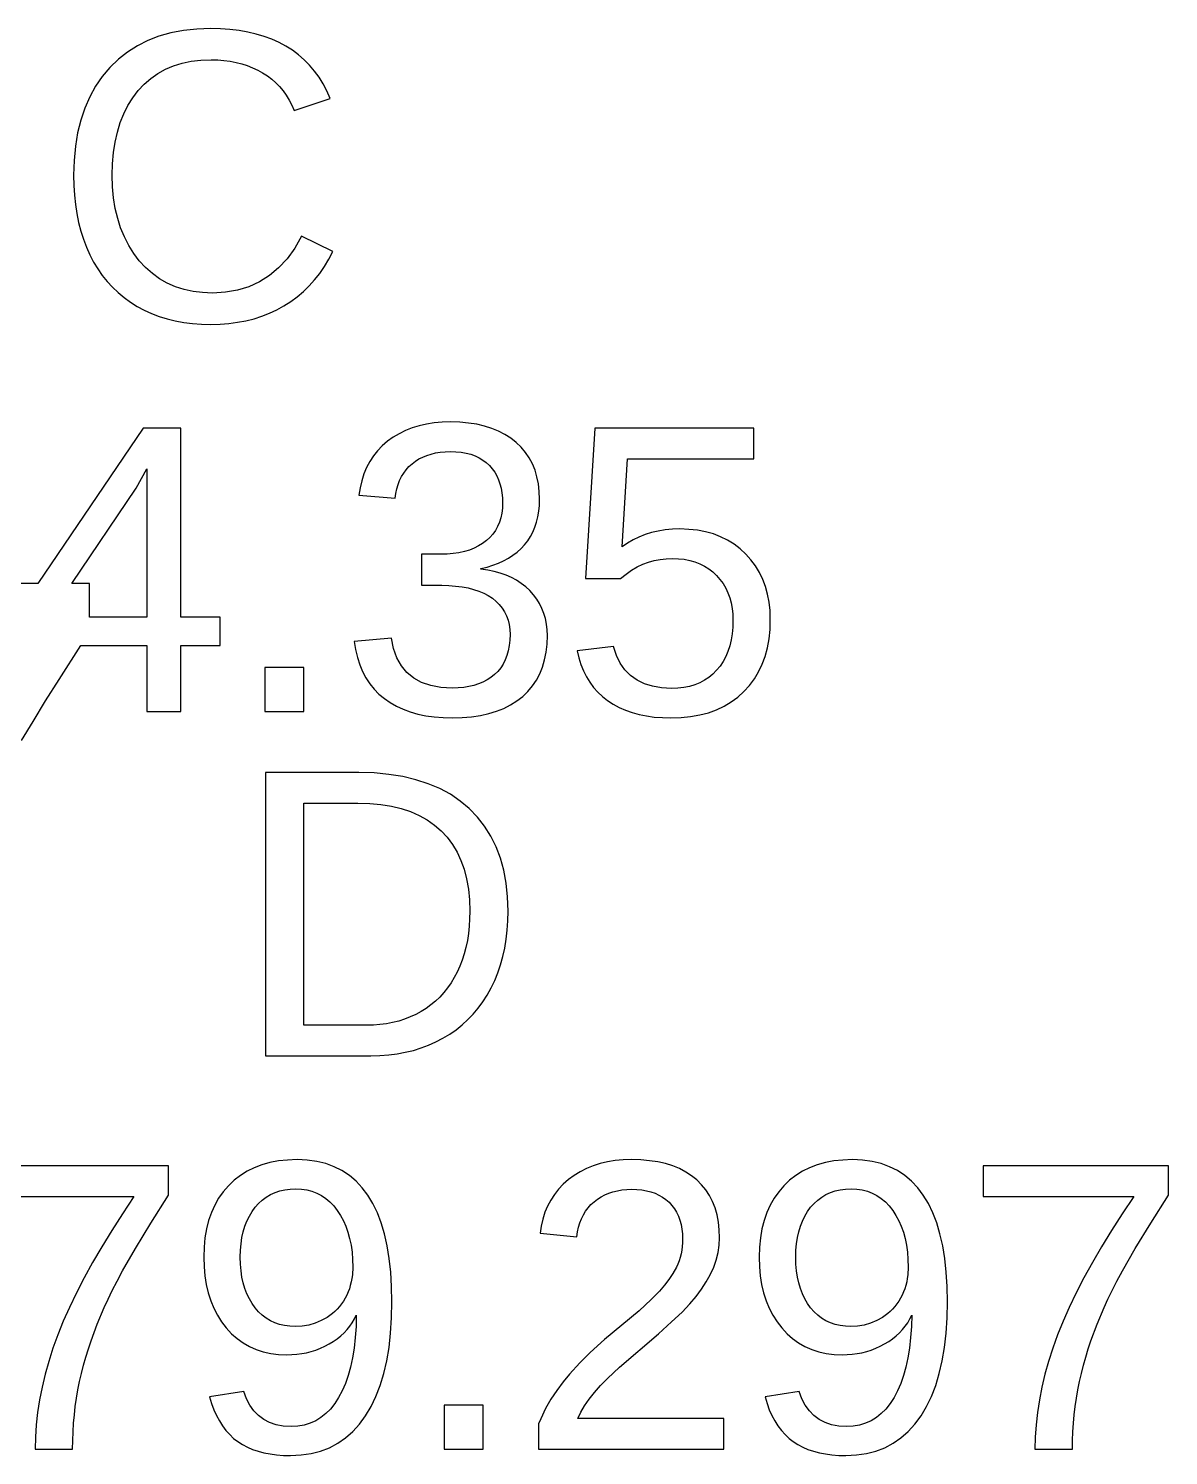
# Model space of a CAD drawing. Header units: metres. Extents: x -61 to 817, y 39 to 684.
# Drawn here: x 435.2 to 446.8, y 396.44 to 410.95 of the extents above; entities that cross this region are included whole.
import ezdxf

# ---------------------------------------------------------------- set-up
doc = ezdxf.new("R2010")
doc.units = ezdxf.units.M

msp = doc.modelspace()

# ---------------------------------------------------------------- linework, layer by layer
for p, q in [((436.529, 410.871), (436.416, 410.827)), ((436.65, 410.906), (436.529, 410.871)), ((436.778, 410.93), (436.65, 410.906)), ((436.913, 410.945), (436.778, 410.93)), ((437.055, 410.95), (436.913, 410.945)), ((437.155, 410.947), (437.055, 410.95)), ((437.251, 410.941), (437.155, 410.947)), ((437.344, 410.93), (437.251, 410.941)), ((437.433, 410.914), (437.344, 410.93)), ((437.518, 410.894), (437.433, 410.914)), ((437.599, 410.87), (437.518, 410.894)), ((437.676, 410.841), (437.599, 410.87)), ((436.309, 410.774), (436.209, 410.71)), ((436.416, 410.827), (436.309, 410.774)), ((437.75, 410.808), (437.676, 410.841)), ((437.82, 410.771), (437.75, 410.808)), ((437.887, 410.729), (437.82, 410.771)), ((437.949, 410.682), (437.887, 410.729)), ((436.116, 410.637), (436.03, 410.554)), ((436.209, 410.71), (436.116, 410.637)), ((436.678, 410.57), (436.766, 410.598)), ((436.766, 410.598), (436.858, 410.617)), ((436.858, 410.617), (436.956, 410.629)), ((436.956, 410.629), (437.059, 410.633)), ((437.059, 410.633), (437.126, 410.631)), ((437.126, 410.631), (437.19, 410.626)), ((437.19, 410.626), (437.253, 410.618)), ((437.253, 410.618), (437.313, 410.606)), ((437.313, 410.606), (437.371, 410.591)), ((437.371, 410.591), (437.427, 410.573)), ((438.007, 410.632), (437.949, 410.682)), ((438.061, 410.577), (438.007, 410.632)), ((438.111, 410.518), (438.061, 410.577)), ((435.953, 410.462), (435.884, 410.363)), ((436.03, 410.554), (435.953, 410.462)), ((436.38, 410.384), (436.447, 410.443)), ((436.447, 410.443), (436.519, 410.493)), ((436.519, 410.493), (436.596, 410.536)), ((436.596, 410.536), (436.678, 410.57)), ((437.427, 410.573), (437.481, 410.552)), ((437.481, 410.552), (437.533, 410.527)), ((437.533, 410.527), (437.583, 410.5)), ((437.583, 410.5), (437.631, 410.469)), ((437.631, 410.469), (437.676, 410.435)), ((437.676, 410.435), (437.717, 410.398)), ((438.157, 410.455), (438.111, 410.518)), ((438.199, 410.387), (438.157, 410.455)), ((435.884, 410.363), (435.825, 410.256)), ((436.263, 410.246), (436.318, 410.319)), ((436.318, 410.319), (436.38, 410.384)), ((437.717, 410.398), (437.756, 410.359)), ((437.756, 410.359), (437.792, 410.316)), ((437.792, 410.316), (437.824, 410.271)), ((438.237, 410.316), (438.199, 410.387)), ((438.271, 410.24), (438.237, 410.316)), ((435.825, 410.256), (435.775, 410.141)), ((436.172, 410.083), (436.214, 410.167)), ((436.214, 410.167), (436.263, 410.246)), ((437.824, 410.271), (437.854, 410.223)), ((437.854, 410.223), (437.881, 410.172)), ((437.881, 410.172), (437.904, 410.118)), ((437.904, 410.118), (438.271, 410.24)), ((435.733, 410.02), (435.702, 409.89)), ((435.775, 410.141), (435.733, 410.02)), ((436.136, 409.993), (436.172, 410.083)), ((435.702, 409.89), (435.679, 409.754)), ((436.084, 409.796), (436.107, 409.898)), ((436.107, 409.898), (436.136, 409.993)), ((435.679, 409.754), (435.665, 409.609)), ((436.067, 409.689), (436.084, 409.796)), ((435.665, 409.609), (435.66, 409.458)), ((436.054, 409.458), (436.058, 409.576)), ((436.058, 409.576), (436.067, 409.689)), ((435.66, 409.458), (435.662, 409.355)), ((436.058, 409.34), (436.054, 409.458)), ((435.662, 409.355), (435.669, 409.257)), ((436.068, 409.228), (436.058, 409.34)), ((435.669, 409.257), (435.679, 409.161)), ((435.679, 409.161), (435.693, 409.068)), ((436.085, 409.121), (436.068, 409.228)), ((435.693, 409.068), (435.711, 408.978)), ((436.109, 409.019), (436.085, 409.121)), ((436.139, 408.923), (436.109, 409.019)), ((435.711, 408.978), (435.734, 408.891)), ((435.734, 408.891), (435.76, 408.808)), ((436.177, 408.831), (436.139, 408.923)), ((437.98, 408.838), (437.909, 408.716)), ((438.297, 408.683), (437.98, 408.838)), ((435.76, 408.808), (435.791, 408.727)), ((435.791, 408.727), (435.825, 408.65)), ((436.221, 408.745), (436.177, 408.831)), ((436.272, 408.664), (436.221, 408.745)), ((437.909, 408.716), (437.831, 408.61)), ((435.825, 408.65), (435.864, 408.576)), ((435.864, 408.576), (435.907, 408.506)), ((436.329, 408.589), (436.272, 408.664)), ((436.393, 408.52), (436.329, 408.589)), ((437.831, 408.61), (437.745, 408.517)), ((438.212, 408.53), (438.256, 408.604)), ((438.256, 408.604), (438.297, 408.683)), ((435.907, 408.506), (435.953, 408.44)), ((435.953, 408.44), (436.003, 408.377)), ((436.462, 408.459), (436.393, 408.52)), ((436.535, 408.406), (436.462, 408.459)), ((436.613, 408.362), (436.535, 408.406)), ((437.652, 408.439), (437.551, 408.374)), ((437.745, 408.517), (437.652, 408.439)), ((438.112, 408.394), (438.164, 408.46)), ((438.164, 408.46), (438.212, 408.53)), ((436.003, 408.377), (436.056, 408.319)), ((436.056, 408.319), (436.113, 408.265)), ((436.113, 408.265), (436.174, 408.214)), ((436.696, 408.325), (436.613, 408.362)), ((436.784, 408.297), (436.696, 408.325)), ((436.876, 408.277), (436.784, 408.297)), ((436.973, 408.265), (436.876, 408.277)), ((437.075, 408.261), (436.973, 408.265)), ((437.205, 408.268), (437.075, 408.261)), ((437.328, 408.289), (437.205, 408.268)), ((437.444, 408.325), (437.328, 408.289)), ((437.551, 408.374), (437.444, 408.325)), ((437.936, 408.223), (437.998, 408.276)), ((437.998, 408.276), (438.057, 408.333)), ((438.057, 408.333), (438.112, 408.394)), ((436.174, 408.214), (436.239, 408.167)), ((436.239, 408.167), (436.307, 408.125)), ((436.307, 408.125), (436.379, 408.086)), ((437.728, 408.091), (437.8, 408.131)), ((437.8, 408.131), (437.87, 408.175)), ((437.87, 408.175), (437.936, 408.223)), ((436.379, 408.086), (436.454, 408.052)), ((436.454, 408.052), (436.532, 408.023)), ((436.532, 408.023), (436.612, 407.998)), ((436.612, 407.998), (436.695, 407.978)), ((436.695, 407.978), (436.782, 407.962)), ((437.328, 407.963), (437.413, 407.979)), ((437.413, 407.979), (437.496, 408)), ((437.496, 408), (437.576, 408.026)), ((437.576, 408.026), (437.653, 408.056)), ((437.653, 408.056), (437.728, 408.091)), ((436.782, 407.962), (436.871, 407.951)), ((436.871, 407.951), (436.963, 407.944)), ((436.963, 407.944), (437.057, 407.942)), ((437.057, 407.942), (437.15, 407.944)), ((437.15, 407.944), (437.24, 407.951)), ((437.24, 407.951), (437.328, 407.963)), ((439.496, 406.95), (439.41, 406.947)), ((439.589, 406.947), (439.496, 406.95)), ((436.368, 406.886), (435.296, 405.306)), ((436.75, 406.886), (436.368, 406.886)), ((436.75, 404.966), (436.75, 406.886)), ((438.971, 406.83), (438.91, 406.794)), ((439.035, 406.862), (438.971, 406.83)), ((439.103, 406.889), (439.035, 406.862)), ((439.175, 406.911), (439.103, 406.889)), ((439.249, 406.928), (439.175, 406.911)), ((439.328, 406.94), (439.249, 406.928)), ((439.41, 406.947), (439.328, 406.94)), ((439.677, 406.939), (439.589, 406.947)), ((439.76, 406.926), (439.677, 406.939)), ((439.839, 406.908), (439.76, 406.926)), ((439.913, 406.885), (439.839, 406.908)), ((439.982, 406.857), (439.913, 406.885)), ((440.047, 406.824), (439.982, 406.857)), ((440.107, 406.785), (440.047, 406.824)), ((440.96, 406.886), (440.865, 405.357)), ((442.58, 406.886), (440.96, 406.886)), ((442.58, 406.575), (442.58, 406.886)), ((438.8, 406.707), (438.752, 406.657)), ((438.853, 406.753), (438.8, 406.707)), ((438.91, 406.794), (438.853, 406.753)), ((440.162, 406.742), (440.107, 406.785)), ((440.212, 406.693), (440.162, 406.742)), ((440.256, 406.641), (440.212, 406.693)), ((438.672, 406.547), (438.64, 406.486)), ((438.709, 406.604), (438.672, 406.547)), ((438.752, 406.657), (438.709, 406.604)), ((439.071, 406.496), (439.103, 406.525)), ((439.103, 406.525), (439.137, 406.551)), ((439.137, 406.551), (439.173, 406.574)), ((439.173, 406.574), (439.212, 406.593)), ((439.212, 406.593), (439.253, 406.61)), ((439.253, 406.61), (439.296, 406.624)), ((439.296, 406.624), (439.342, 406.635)), ((439.342, 406.635), (439.389, 406.642)), ((439.389, 406.642), (439.439, 406.647)), ((439.439, 406.647), (439.492, 406.649)), ((439.492, 406.649), (439.549, 406.647)), ((439.549, 406.647), (439.603, 406.642)), ((439.603, 406.642), (439.653, 406.633)), ((439.653, 406.633), (439.701, 406.621)), ((439.701, 406.621), (439.745, 406.605)), ((439.745, 406.605), (439.786, 406.586)), ((439.786, 406.586), (439.824, 406.563)), ((439.824, 406.563), (439.858, 406.537)), ((439.858, 406.537), (439.89, 406.508)), ((440.294, 406.585), (440.256, 406.641)), ((440.326, 406.525), (440.294, 406.585)), ((440.353, 406.461), (440.326, 406.525)), ((441.239, 405.679), (441.293, 406.575)), ((441.293, 406.575), (442.58, 406.575)), ((436.297, 406.278), (436.404, 406.474)), ((436.404, 406.474), (436.404, 404.966)), ((438.613, 406.421), (438.591, 406.352)), ((438.64, 406.486), (438.613, 406.421)), ((438.976, 406.356), (438.996, 406.394)), ((438.996, 406.394), (439.018, 406.431)), ((439.018, 406.431), (439.043, 406.464)), ((439.043, 406.464), (439.071, 406.496)), ((439.89, 406.508), (439.918, 406.475)), ((439.918, 406.475), (439.943, 406.44)), ((439.943, 406.44), (439.964, 406.403)), ((439.964, 406.403), (439.982, 406.363)), ((440.373, 406.393), (440.353, 406.461)), ((440.388, 406.32), (440.373, 406.393)), ((435.643, 405.306), (436.297, 406.278)), ((438.574, 406.28), (438.563, 406.204)), ((438.591, 406.352), (438.574, 406.28)), ((438.931, 406.176), (438.937, 406.224)), ((438.937, 406.224), (438.947, 406.271)), ((438.947, 406.271), (438.96, 406.314)), ((438.96, 406.314), (438.976, 406.356)), ((439.982, 406.363), (439.997, 406.32)), ((439.997, 406.32), (440.009, 406.276)), ((440.009, 406.276), (440.017, 406.228)), ((440.017, 406.228), (440.022, 406.178)), ((440.397, 406.244), (440.388, 406.32)), ((440.4, 406.164), (440.397, 406.244)), ((438.563, 406.204), (438.931, 406.176)), ((440.022, 406.178), (440.024, 406.126)), ((440.024, 406.126), (440.022, 406.073)), ((440.392, 406.042), (440.398, 406.102)), ((440.398, 406.102), (440.4, 406.164)), ((440.005, 405.975), (439.991, 405.93)), ((440.015, 406.022), (440.005, 405.975)), ((440.022, 406.073), (440.015, 406.022)), ((440.369, 405.931), (440.383, 405.985)), ((440.383, 405.985), (440.392, 406.042)), ((439.924, 405.81), (439.893, 405.775)), ((439.95, 405.847), (439.924, 405.81)), ((439.973, 405.887), (439.95, 405.847)), ((439.991, 405.93), (439.973, 405.887)), ((440.307, 405.785), (440.332, 405.831)), ((440.332, 405.831), (440.352, 405.88)), ((440.352, 405.88), (440.369, 405.931)), ((441.472, 405.805), (441.41, 405.78)), ((441.537, 405.825), (441.472, 405.805)), ((441.606, 405.841), (441.537, 405.825)), ((441.677, 405.852), (441.606, 405.841)), ((441.751, 405.859), (441.677, 405.852)), ((441.827, 405.862), (441.751, 405.859)), ((441.919, 405.858), (441.827, 405.862)), ((442.006, 405.849), (441.919, 405.858)), ((442.088, 405.833), (442.006, 405.849)), ((442.167, 405.811), (442.088, 405.833)), ((442.241, 405.783), (442.167, 405.811)), ((439.686, 405.648), (439.635, 405.633)), ((439.734, 405.667), (439.686, 405.648)), ((439.779, 405.689), (439.734, 405.667)), ((439.82, 405.715), (439.779, 405.689)), ((439.859, 405.744), (439.82, 405.715)), ((439.893, 405.775), (439.859, 405.744)), ((440.172, 405.627), (440.211, 405.662)), ((440.211, 405.662), (440.247, 405.701)), ((440.247, 405.701), (440.279, 405.741)), ((440.279, 405.741), (440.307, 405.785)), ((441.293, 405.717), (441.239, 405.679)), ((441.35, 405.751), (441.293, 405.717)), ((441.41, 405.78), (441.35, 405.751)), ((442.311, 405.748), (442.241, 405.783)), ((442.377, 405.707), (442.311, 405.748)), ((442.439, 405.66), (442.377, 405.707)), ((442.496, 405.607), (442.439, 405.66)), ((439.396, 405.606), (439.198, 405.606)), ((439.198, 405.606), (439.198, 405.289)), ((439.46, 405.607), (439.396, 405.606)), ((439.522, 405.612), (439.46, 405.607)), ((439.58, 405.621), (439.522, 405.612)), ((439.635, 405.633), (439.58, 405.621)), ((439.925, 405.493), (439.981, 405.514)), ((439.981, 405.514), (440.034, 405.538)), ((440.034, 405.538), (440.083, 405.565)), ((440.083, 405.565), (440.129, 405.595)), ((440.129, 405.595), (440.172, 405.627)), ((441.393, 405.477), (441.449, 405.504)), ((441.449, 405.504), (441.506, 405.525)), ((441.506, 405.525), (441.564, 405.542)), ((441.564, 405.542), (441.625, 405.553)), ((441.625, 405.553), (441.687, 405.56)), ((441.687, 405.56), (441.751, 405.563)), ((441.751, 405.563), (441.813, 405.56)), ((441.813, 405.56), (441.871, 405.554)), ((441.871, 405.554), (441.926, 405.543)), ((441.926, 405.543), (441.979, 405.528)), ((441.979, 405.528), (442.029, 405.509)), ((442.029, 405.509), (442.076, 405.485)), ((442.549, 405.548), (442.496, 405.607)), ((442.595, 405.486), (442.549, 405.548)), ((439.803, 405.46), (439.866, 405.475)), ((439.803, 405.452), (439.803, 405.46)), ((439.872, 405.442), (439.803, 405.452)), ((439.866, 405.475), (439.925, 405.493)), ((439.938, 405.429), (439.872, 405.442)), ((440, 405.412), (439.938, 405.429)), ((440.059, 405.391), (440, 405.412)), ((440.114, 405.367), (440.059, 405.391)), ((440.166, 405.34), (440.114, 405.367)), ((440.865, 405.357), (441.223, 405.357)), ((441.223, 405.357), (441.28, 405.403)), ((441.28, 405.403), (441.336, 405.443)), ((441.336, 405.443), (441.393, 405.477)), ((442.076, 405.485), (442.12, 405.457)), ((442.12, 405.457), (442.161, 405.425)), ((442.161, 405.425), (442.199, 405.389)), ((442.199, 405.389), (442.234, 405.349)), ((442.635, 405.419), (442.595, 405.486)), ((442.669, 405.349), (442.635, 405.419)), ((435.296, 405.306), (434.775, 405.306)), ((435.822, 405.306), (435.643, 405.306)), ((435.822, 404.966), (435.822, 405.306)), ((439.198, 405.289), (439.404, 405.289)), ((439.404, 405.289), (439.477, 405.287)), ((439.477, 405.287), (439.546, 405.282)), ((439.546, 405.282), (439.611, 405.274)), ((439.611, 405.274), (439.672, 405.262)), ((439.672, 405.262), (439.729, 405.248)), ((439.729, 405.248), (439.783, 405.23)), ((439.783, 405.23), (439.832, 405.209)), ((439.832, 405.209), (439.878, 405.184)), ((440.214, 405.308), (440.166, 405.34)), ((440.259, 405.273), (440.214, 405.308)), ((440.301, 405.235), (440.259, 405.273)), ((440.338, 405.193), (440.301, 405.235)), ((442.234, 405.349), (442.265, 405.306)), ((442.265, 405.306), (442.292, 405.261)), ((442.292, 405.261), (442.315, 405.213)), ((442.315, 405.213), (442.333, 405.163)), ((442.697, 405.276), (442.669, 405.349)), ((442.719, 405.198), (442.697, 405.276)), ((439.878, 405.184), (439.92, 405.157)), ((439.92, 405.157), (439.957, 405.126)), ((439.957, 405.126), (439.99, 405.093)), ((439.99, 405.093), (440.019, 405.057)), ((440.371, 405.149), (440.338, 405.193)), ((440.399, 405.103), (440.371, 405.149)), ((440.424, 405.054), (440.399, 405.103)), ((442.333, 405.163), (442.348, 405.11)), ((442.348, 405.11), (442.358, 405.054)), ((442.734, 405.117), (442.719, 405.198)), ((442.743, 405.032), (442.734, 405.117)), ((436.404, 404.966), (435.822, 404.966)), ((437.152, 404.966), (436.75, 404.966)), ((437.152, 404.678), (437.152, 404.966)), ((440.019, 405.057), (440.043, 405.019)), ((440.043, 405.019), (440.063, 404.978)), ((440.063, 404.978), (440.079, 404.935)), ((440.079, 404.935), (440.09, 404.889)), ((440.443, 405.004), (440.424, 405.054)), ((440.459, 404.951), (440.443, 405.004)), ((440.47, 404.895), (440.459, 404.951)), ((442.358, 405.054), (442.364, 404.996)), ((442.364, 404.996), (442.366, 404.935)), ((442.366, 404.935), (442.364, 404.864)), ((442.746, 404.943), (442.743, 405.032)), ((442.743, 404.841), (442.746, 404.943)), ((440.09, 404.889), (440.096, 404.84)), ((440.096, 404.84), (440.099, 404.79)), ((440.099, 404.79), (440.097, 404.731)), ((440.476, 404.837), (440.47, 404.895)), ((440.479, 404.778), (440.476, 404.837)), ((440.476, 404.691), (440.479, 404.778)), ((442.358, 404.797), (442.348, 404.734)), ((442.364, 404.864), (442.358, 404.797)), ((442.733, 404.745), (442.743, 404.841)), ((435.514, 404.333), (435.736, 404.678)), ((435.736, 404.678), (436.404, 404.678)), ((436.404, 404.678), (436.404, 404.006)), ((436.75, 404.006), (436.75, 404.678)), ((436.75, 404.678), (437.152, 404.678)), ((438.893, 404.753), (438.515, 404.718)), ((438.515, 404.718), (438.528, 404.635)), ((438.528, 404.635), (438.547, 404.556)), ((438.915, 404.646), (438.893, 404.753)), ((438.948, 404.552), (438.915, 404.646)), ((440.091, 404.676), (440.081, 404.624)), ((440.097, 404.731), (440.091, 404.676)), ((440.466, 404.609), (440.476, 404.691)), ((441.151, 404.666), (440.782, 404.623)), ((441.181, 404.576), (441.151, 404.666)), ((442.334, 404.674), (442.315, 404.617)), ((442.348, 404.734), (442.334, 404.674)), ((442.693, 404.567), (442.717, 404.654)), ((442.717, 404.654), (442.733, 404.745)), ((438.547, 404.556), (438.57, 404.482)), ((438.994, 404.47), (438.948, 404.552)), ((440.029, 404.488), (440.004, 404.449)), ((440.05, 404.53), (440.029, 404.488)), ((440.068, 404.575), (440.05, 404.53)), ((440.081, 404.624), (440.068, 404.575)), ((440.429, 404.458), (440.451, 404.532)), ((440.451, 404.532), (440.466, 404.609)), ((440.782, 404.623), (440.799, 404.551)), ((440.799, 404.551), (440.82, 404.483)), ((441.22, 404.498), (441.181, 404.576)), ((441.268, 404.429), (441.22, 404.498)), ((442.266, 404.515), (442.235, 404.468)), ((442.293, 404.564), (442.266, 404.515)), ((442.315, 404.617), (442.293, 404.564)), ((442.627, 404.409), (442.664, 404.486)), ((442.664, 404.486), (442.693, 404.567)), ((438.003, 404.454), (437.607, 404.454)), ((437.607, 404.454), (437.607, 404.006)), ((438.003, 404.006), (438.003, 404.454)), ((438.57, 404.482), (438.599, 404.413)), ((438.599, 404.413), (438.633, 404.349)), ((438.633, 404.349), (438.672, 404.289)), ((439.051, 404.401), (438.994, 404.47)), ((439.12, 404.345), (439.051, 404.401)), ((439.2, 404.301), (439.12, 404.345)), ((439.905, 404.353), (439.866, 404.327)), ((439.942, 404.382), (439.905, 404.353)), ((439.975, 404.414), (439.942, 404.382)), ((440.004, 404.449), (439.975, 404.414)), ((440.367, 404.326), (440.401, 404.39)), ((440.401, 404.39), (440.429, 404.458)), ((440.82, 404.483), (440.846, 404.419)), ((440.846, 404.419), (440.876, 404.359)), ((440.876, 404.359), (440.91, 404.303)), ((441.325, 404.372), (441.268, 404.429)), ((441.391, 404.324), (441.325, 404.372)), ((442.121, 404.352), (442.076, 404.323)), ((442.162, 404.387), (442.121, 404.352)), ((442.2, 404.426), (442.162, 404.387)), ((442.235, 404.468), (442.2, 404.426)), ((442.584, 404.337), (442.627, 404.409)), ((435.376, 404.113), (435.514, 404.333)), ((438.672, 404.289), (438.717, 404.234)), ((438.717, 404.234), (438.766, 404.183)), ((439.292, 404.27), (439.2, 404.301)), ((439.396, 404.251), (439.292, 404.27)), ((439.512, 404.245), (439.396, 404.251)), ((439.571, 404.246), (439.512, 404.245)), ((439.628, 404.251), (439.571, 404.246)), ((439.681, 404.26), (439.628, 404.251)), ((439.732, 404.272), (439.681, 404.26)), ((439.78, 404.287), (439.732, 404.272)), ((439.824, 404.305), (439.78, 404.287)), ((439.866, 404.327), (439.824, 404.305)), ((440.228, 404.16), (440.28, 404.21)), ((440.28, 404.21), (440.327, 404.266)), ((440.327, 404.266), (440.367, 404.326)), ((440.91, 404.303), (440.949, 404.251)), ((440.949, 404.251), (440.992, 404.202)), ((440.992, 404.202), (441.039, 404.157)), ((441.465, 404.288), (441.391, 404.324)), ((441.549, 404.262), (441.465, 404.288)), ((441.641, 404.246), (441.549, 404.262)), ((441.742, 404.241), (441.641, 404.246)), ((441.806, 404.243), (441.742, 404.241)), ((441.866, 404.25), (441.806, 404.243)), ((441.923, 404.261), (441.866, 404.25)), ((441.978, 404.277), (441.923, 404.261)), ((442.028, 404.298), (441.978, 404.277)), ((442.076, 404.323), (442.028, 404.298)), ((442.416, 404.152), (442.478, 404.209)), ((442.478, 404.209), (442.535, 404.271)), ((442.535, 404.271), (442.584, 404.337)), ((435.249, 403.905), (435.376, 404.113)), ((438.766, 404.183), (438.821, 404.138)), ((438.821, 404.138), (438.88, 404.096)), ((438.88, 404.096), (438.944, 404.06)), ((438.944, 404.06), (439.012, 404.029)), ((440.036, 404.038), (440.105, 404.073)), ((440.105, 404.073), (440.169, 404.114)), ((440.169, 404.114), (440.228, 404.16)), ((441.039, 404.157), (441.091, 404.117)), ((441.091, 404.117), (441.148, 404.08)), ((441.148, 404.08), (441.208, 404.047)), ((442.199, 404.024), (442.277, 404.06)), ((442.277, 404.06), (442.349, 404.103)), ((442.349, 404.103), (442.416, 404.152)), ((435.132, 403.71), (435.249, 403.905)), ((436.404, 404.006), (436.75, 404.006)), ((437.607, 404.006), (438.003, 404.006)), ((439.012, 404.029), (439.085, 404.002)), ((439.085, 404.002), (439.161, 403.98)), ((439.161, 403.98), (439.242, 403.963)), ((439.242, 403.963), (439.328, 403.951)), ((439.328, 403.951), (439.418, 403.944)), ((439.418, 403.944), (439.512, 403.942)), ((439.512, 403.942), (439.612, 403.944)), ((439.612, 403.944), (439.708, 403.952)), ((439.708, 403.952), (439.798, 403.966)), ((439.798, 403.966), (439.883, 403.985)), ((439.883, 403.985), (439.962, 404.009)), ((439.962, 404.009), (440.036, 404.038)), ((441.208, 404.047), (441.272, 404.019)), ((441.272, 404.019), (441.34, 403.996)), ((441.34, 403.996), (441.411, 403.976)), ((441.411, 403.976), (441.486, 403.961)), ((441.486, 403.961), (441.566, 403.95)), ((441.566, 403.95), (441.649, 403.944)), ((441.649, 403.944), (441.735, 403.942)), ((441.735, 403.942), (441.838, 403.945)), ((441.838, 403.945), (441.936, 403.955)), ((441.936, 403.955), (442.029, 403.971)), ((442.029, 403.971), (442.117, 403.994)), ((442.117, 403.994), (442.199, 404.024)), ((438.561, 403.386), (437.613, 403.386)), ((437.613, 403.386), (437.613, 400.506)), ((438.719, 403.381), (438.561, 403.386)), ((438.868, 403.367), (438.719, 403.381)), ((439.009, 403.345), (438.868, 403.367)), ((439.142, 403.313), (439.009, 403.345)), ((439.267, 403.272), (439.142, 403.313)), ((439.384, 403.222), (439.267, 403.272)), ((439.492, 403.164), (439.384, 403.222)), ((438.001, 400.817), (438.001, 403.075)), ((438.001, 403.075), (438.552, 403.075)), ((438.552, 403.075), (438.672, 403.071)), ((438.672, 403.071), (438.785, 403.061)), ((438.785, 403.061), (438.892, 403.043)), ((438.892, 403.043), (438.993, 403.019)), ((439.592, 403.096), (439.492, 403.164)), ((439.684, 403.019), (439.592, 403.096)), ((438.993, 403.019), (439.087, 402.988)), ((439.087, 402.988), (439.174, 402.949)), ((439.174, 402.949), (439.255, 402.904)), ((439.255, 402.904), (439.33, 402.852)), ((439.767, 402.933), (439.684, 403.019)), ((439.84, 402.84), (439.767, 402.933)), ((439.33, 402.852), (439.398, 402.793)), ((439.398, 402.793), (439.459, 402.727)), ((439.904, 402.74), (439.84, 402.84)), ((439.459, 402.727), (439.513, 402.655)), ((439.513, 402.655), (439.56, 402.577)), ((439.958, 402.631), (439.904, 402.74)), ((440.002, 402.515), (439.958, 402.631)), ((439.56, 402.577), (439.6, 402.492)), ((439.6, 402.492), (439.632, 402.402)), ((440.036, 402.392), (440.002, 402.515)), ((439.632, 402.402), (439.658, 402.305)), ((440.06, 402.261), (440.036, 402.392)), ((439.658, 402.305), (439.676, 402.201)), ((439.676, 402.201), (439.686, 402.092)), ((440.075, 402.122), (440.06, 402.261)), ((439.686, 402.092), (439.69, 401.976)), ((440.08, 401.976), (440.075, 402.122)), ((439.688, 401.897), (439.684, 401.822)), ((439.69, 401.976), (439.688, 401.897)), ((440.071, 401.783), (440.078, 401.878)), ((440.078, 401.878), (440.08, 401.976)), ((439.676, 401.748), (439.665, 401.677)), ((439.684, 401.822), (439.676, 401.748)), ((440.061, 401.691), (440.071, 401.783)), ((439.65, 401.608), (439.633, 401.542)), ((439.665, 401.677), (439.65, 401.608)), ((440.027, 401.515), (440.046, 401.601)), ((440.046, 401.601), (440.061, 401.691)), ((439.613, 401.478), (439.589, 401.416)), ((439.633, 401.542), (439.613, 401.478)), ((440.003, 401.431), (440.027, 401.515)), ((439.532, 401.3), (439.5, 401.246)), ((439.562, 401.357), (439.532, 401.3)), ((439.589, 401.416), (439.562, 401.357)), ((439.943, 401.271), (439.975, 401.35)), ((439.975, 401.35), (440.003, 401.431)), ((439.426, 401.148), (439.385, 401.103)), ((439.464, 401.196), (439.426, 401.148)), ((439.5, 401.246), (439.464, 401.196)), ((439.867, 401.123), (439.907, 401.196)), ((439.907, 401.196), (439.943, 401.271)), ((439.295, 401.023), (439.246, 400.988)), ((439.342, 401.062), (439.295, 401.023)), ((439.385, 401.103), (439.342, 401.062)), ((439.776, 400.99), (439.823, 401.055)), ((439.823, 401.055), (439.867, 401.123)), ((438.967, 400.859), (438.905, 400.844)), ((439.026, 400.878), (438.967, 400.859)), ((439.084, 400.901), (439.026, 400.878)), ((439.14, 400.926), (439.084, 400.901)), ((439.194, 400.956), (439.14, 400.926)), ((439.246, 400.988), (439.194, 400.956)), ((439.612, 400.82), (439.67, 400.873)), ((439.67, 400.873), (439.725, 400.93)), ((439.725, 400.93), (439.776, 400.99)), ((438.64, 400.817), (438.001, 400.817)), ((438.709, 400.818), (438.64, 400.817)), ((438.776, 400.823), (438.709, 400.818)), ((438.842, 400.832), (438.776, 400.823)), ((438.905, 400.844), (438.842, 400.832)), ((439.417, 400.684), (439.486, 400.725)), ((439.486, 400.725), (439.551, 400.77)), ((439.551, 400.77), (439.612, 400.82)), ((439.116, 400.561), (439.195, 400.585)), ((439.195, 400.585), (439.271, 400.613)), ((439.271, 400.613), (439.345, 400.646)), ((439.345, 400.646), (439.417, 400.684)), ((437.613, 400.506), (438.685, 400.506)), ((438.685, 400.506), (438.776, 400.508)), ((438.776, 400.508), (438.865, 400.514)), ((438.865, 400.514), (438.951, 400.525)), ((438.951, 400.525), (439.034, 400.541)), ((439.034, 400.541), (439.116, 400.561)), ((437.657, 399.42), (437.575, 399.397)), ((437.745, 399.436), (437.657, 399.42)), ((437.837, 399.446), (437.745, 399.436)), ((437.933, 399.45), (437.837, 399.446)), ((438.036, 399.445), (437.933, 399.45)), ((438.133, 399.432), (438.036, 399.445)), ((438.225, 399.409), (438.133, 399.432)), ((438.31, 399.378), (438.225, 399.409)), ((441.016, 399.409), (440.944, 399.387)), ((441.091, 399.427), (441.016, 399.409)), ((441.169, 399.44), (441.091, 399.427)), ((441.251, 399.447), (441.169, 399.44)), ((441.336, 399.45), (441.251, 399.447)), ((441.429, 399.447), (441.336, 399.45)), ((441.518, 399.439), (441.429, 399.447)), ((441.601, 399.427), (441.518, 399.439)), ((441.68, 399.409), (441.601, 399.427)), ((441.753, 399.386), (441.68, 399.409)), ((443.306, 399.42), (443.223, 399.397)), ((443.393, 399.436), (443.306, 399.42)), ((443.485, 399.446), (443.393, 399.436)), ((443.582, 399.45), (443.485, 399.446)), ((443.685, 399.445), (443.582, 399.45)), ((443.782, 399.432), (443.685, 399.445)), ((443.873, 399.409), (443.782, 399.432)), ((443.959, 399.378), (443.873, 399.409)), ((436.627, 399.386), (434.743, 399.386)), ((436.627, 399.089), (436.627, 399.386)), ((437.357, 399.289), (437.294, 399.24)), ((437.425, 399.332), (437.357, 399.289)), ((437.497, 399.368), (437.425, 399.332)), ((437.575, 399.397), (437.497, 399.368)), ((438.39, 399.338), (438.31, 399.378)), ((438.465, 399.289), (438.39, 399.338)), ((438.533, 399.231), (438.465, 399.289)), ((440.751, 399.289), (440.694, 399.247)), ((440.812, 399.327), (440.751, 399.289)), ((440.877, 399.359), (440.812, 399.327)), ((440.944, 399.387), (440.877, 399.359)), ((441.822, 399.358), (441.753, 399.386)), ((441.886, 399.324), (441.822, 399.358)), ((441.944, 399.286), (441.886, 399.324)), ((441.998, 399.243), (441.944, 399.286)), ((443.005, 399.289), (442.942, 399.24)), ((443.073, 399.332), (443.005, 399.289)), ((443.146, 399.368), (443.073, 399.332)), ((443.223, 399.397), (443.146, 399.368)), ((444.039, 399.338), (443.959, 399.378)), ((444.113, 399.289), (444.039, 399.338)), ((444.182, 399.231), (444.113, 399.289)), ((446.795, 399.386), (444.911, 399.386)), ((444.911, 399.386), (444.911, 399.075)), ((446.795, 399.089), (446.795, 399.386)), ((437.183, 399.123), (437.136, 399.057)), ((437.235, 399.185), (437.183, 399.123)), ((437.294, 399.24), (437.235, 399.185)), ((437.71, 399.115), (437.758, 399.132)), ((437.758, 399.132), (437.81, 399.143)), ((437.81, 399.143), (437.864, 399.15)), ((437.864, 399.15), (437.92, 399.153)), ((437.92, 399.153), (437.978, 399.15)), ((437.978, 399.15), (438.033, 399.142)), ((438.033, 399.142), (438.085, 399.128)), ((438.085, 399.128), (438.135, 399.109)), ((438.596, 399.164), (438.533, 399.231)), ((438.653, 399.089), (438.596, 399.164)), ((440.593, 399.149), (440.551, 399.096)), ((440.641, 399.2), (440.593, 399.149)), ((440.694, 399.247), (440.641, 399.2)), ((441.104, 399.109), (441.146, 399.123)), ((441.146, 399.123), (441.191, 399.134)), ((441.191, 399.134), (441.237, 399.142)), ((441.237, 399.142), (441.286, 399.147)), ((441.286, 399.147), (441.336, 399.149)), ((441.336, 399.149), (441.389, 399.147)), ((441.389, 399.147), (441.439, 399.142)), ((441.439, 399.142), (441.487, 399.134)), ((441.487, 399.134), (441.532, 399.122)), ((441.532, 399.122), (441.574, 399.108)), ((442.047, 399.194), (441.998, 399.243)), ((442.09, 399.142), (442.047, 399.194)), ((442.127, 399.085), (442.09, 399.142)), ((442.831, 399.123), (442.785, 399.057)), ((442.884, 399.185), (442.831, 399.123)), ((442.942, 399.24), (442.884, 399.185)), ((443.358, 399.115), (443.407, 399.132)), ((443.407, 399.132), (443.458, 399.143)), ((443.458, 399.143), (443.512, 399.15)), ((443.512, 399.15), (443.569, 399.153)), ((443.569, 399.153), (443.626, 399.15)), ((443.626, 399.15), (443.681, 399.142)), ((443.681, 399.142), (443.734, 399.128)), ((443.734, 399.128), (443.783, 399.109)), ((444.245, 399.164), (444.182, 399.231)), ((444.302, 399.089), (444.245, 399.164)), ((434.743, 399.075), (436.274, 399.075)), ((436.274, 399.075), (436.157, 398.9)), ((436.446, 398.803), (436.627, 399.089)), ((437.096, 398.987), (437.062, 398.911)), ((437.136, 399.057), (437.096, 398.987)), ((437.507, 398.965), (437.542, 399.004)), ((437.542, 399.004), (437.58, 399.039)), ((437.58, 399.039), (437.62, 399.069)), ((437.62, 399.069), (437.664, 399.095)), ((437.664, 399.095), (437.71, 399.115)), ((438.135, 399.109), (438.182, 399.085)), ((438.182, 399.085), (438.226, 399.055)), ((438.226, 399.055), (438.267, 399.02)), ((438.267, 399.02), (438.306, 398.98)), ((438.306, 398.98), (438.342, 398.934)), ((438.705, 399.004), (438.653, 399.089)), ((438.75, 398.91), (438.705, 399.004)), ((440.481, 398.978), (440.454, 398.914)), ((440.513, 399.038), (440.481, 398.978)), ((440.551, 399.096), (440.513, 399.038)), ((440.894, 398.96), (440.922, 398.992)), ((440.922, 398.992), (440.954, 399.022)), ((440.954, 399.022), (440.989, 399.048)), ((440.989, 399.048), (441.025, 399.072)), ((441.025, 399.072), (441.063, 399.092)), ((441.063, 399.092), (441.104, 399.109)), ((441.574, 399.108), (441.614, 399.089)), ((441.614, 399.089), (441.651, 399.068)), ((441.651, 399.068), (441.685, 399.043)), ((441.685, 399.043), (441.717, 399.016)), ((441.717, 399.016), (441.746, 398.985)), ((441.746, 398.985), (441.771, 398.951)), ((442.159, 399.024), (442.127, 399.085)), ((442.184, 398.959), (442.159, 399.024)), ((442.744, 398.987), (442.71, 398.911)), ((442.785, 399.057), (442.744, 398.987)), ((443.156, 398.965), (443.191, 399.004)), ((443.191, 399.004), (443.229, 399.039)), ((443.229, 399.039), (443.269, 399.069)), ((443.269, 399.069), (443.312, 399.095)), ((443.312, 399.095), (443.358, 399.115)), ((443.783, 399.109), (443.83, 399.085)), ((443.83, 399.085), (443.874, 399.055)), ((443.874, 399.055), (443.916, 399.02)), ((443.916, 399.02), (443.955, 398.98)), ((443.955, 398.98), (443.991, 398.934)), ((444.353, 399.004), (444.302, 399.089)), ((444.399, 398.91), (444.353, 399.004)), ((444.911, 399.075), (446.442, 399.075)), ((446.442, 399.075), (446.325, 398.9)), ((446.614, 398.803), (446.795, 399.089)), ((436.157, 398.9), (436.048, 398.73)), ((437.034, 398.83), (437.012, 398.745)), ((437.062, 398.911), (437.034, 398.83)), ((437.403, 398.772), (437.424, 398.825)), ((437.424, 398.825), (437.448, 398.875)), ((437.448, 398.875), (437.476, 398.921)), ((437.476, 398.921), (437.507, 398.965)), ((438.342, 398.934), (438.375, 398.883)), ((438.375, 398.883), (438.405, 398.829)), ((438.405, 398.829), (438.43, 398.772)), ((438.79, 398.808), (438.75, 398.91)), ((440.432, 398.846), (440.416, 398.775)), ((440.454, 398.914), (440.432, 398.846)), ((440.809, 398.807), (440.826, 398.849)), ((440.826, 398.849), (440.845, 398.889)), ((440.845, 398.889), (440.868, 398.926)), ((440.868, 398.926), (440.894, 398.96)), ((441.771, 398.951), (441.793, 398.915)), ((441.793, 398.915), (441.812, 398.876)), ((441.812, 398.876), (441.827, 398.834)), ((441.827, 398.834), (441.839, 398.79)), ((442.204, 398.889), (442.184, 398.959)), ((442.219, 398.815), (442.204, 398.889)), ((442.683, 398.83), (442.661, 398.745)), ((442.71, 398.911), (442.683, 398.83)), ((443.052, 398.772), (443.072, 398.825)), ((443.072, 398.825), (443.096, 398.875)), ((443.096, 398.875), (443.124, 398.921)), ((443.124, 398.921), (443.156, 398.965)), ((443.991, 398.934), (444.024, 398.883)), ((444.024, 398.883), (444.053, 398.829)), ((444.053, 398.829), (444.078, 398.772)), ((444.438, 398.808), (444.399, 398.91)), ((446.325, 398.9), (446.216, 398.73)), ((436.048, 398.73), (435.947, 398.564)), ((436.29, 398.546), (436.446, 398.803)), ((437.012, 398.745), (436.997, 398.654)), ((437.373, 398.657), (437.386, 398.716)), ((437.386, 398.716), (437.403, 398.772)), ((438.43, 398.772), (438.451, 398.711)), ((438.451, 398.711), (438.468, 398.647)), ((438.823, 398.696), (438.79, 398.808)), ((438.85, 398.575), (438.823, 398.696)), ((440.416, 398.775), (440.404, 398.701)), ((440.404, 398.701), (440.778, 398.666)), ((440.778, 398.666), (440.785, 398.715)), ((440.785, 398.715), (440.796, 398.762)), ((440.796, 398.762), (440.809, 398.807)), ((441.839, 398.79), (441.847, 398.743)), ((441.847, 398.743), (441.852, 398.694)), ((441.852, 398.694), (441.854, 398.642)), ((442.227, 398.736), (442.219, 398.815)), ((442.23, 398.654), (442.227, 398.736)), ((442.661, 398.745), (442.645, 398.654)), ((443.022, 398.657), (443.035, 398.716)), ((443.035, 398.716), (443.052, 398.772)), ((444.078, 398.772), (444.099, 398.711)), ((444.099, 398.711), (444.117, 398.647)), ((444.471, 398.696), (444.438, 398.808)), ((444.499, 398.575), (444.471, 398.696)), ((446.216, 398.73), (446.115, 398.564)), ((446.458, 398.546), (446.614, 398.803)), ((435.947, 398.564), (435.853, 398.404)), ((436.159, 398.318), (436.29, 398.546)), ((436.988, 398.559), (436.984, 398.459)), ((436.997, 398.654), (436.988, 398.559)), ((437.358, 398.528), (437.364, 398.594)), ((437.364, 398.594), (437.373, 398.657)), ((438.468, 398.647), (438.482, 398.579)), ((438.482, 398.579), (438.492, 398.508)), ((438.871, 398.446), (438.85, 398.575)), ((441.85, 398.565), (441.845, 398.528)), ((441.853, 398.603), (441.85, 398.565)), ((441.854, 398.642), (441.853, 398.603)), ((442.215, 398.504), (442.226, 398.579)), ((442.226, 398.579), (442.23, 398.654)), ((442.636, 398.559), (442.633, 398.459)), ((442.645, 398.654), (442.636, 398.559)), ((443.007, 398.528), (443.012, 398.594)), ((443.012, 398.594), (443.022, 398.657)), ((444.117, 398.647), (444.13, 398.579)), ((444.13, 398.579), (444.14, 398.508)), ((444.52, 398.446), (444.499, 398.575)), ((446.115, 398.564), (446.021, 398.404)), ((446.327, 398.318), (446.458, 398.546)), ((435.853, 398.404), (435.767, 398.247)), ((436.984, 398.459), (436.987, 398.361)), ((437.356, 398.459), (437.358, 398.528)), ((437.358, 398.388), (437.356, 398.459)), ((438.492, 398.508), (438.498, 398.433)), ((438.498, 398.433), (438.499, 398.355)), ((438.886, 398.307), (438.871, 398.446)), ((441.819, 398.422), (441.806, 398.388)), ((441.829, 398.456), (441.819, 398.422)), ((441.838, 398.491), (441.829, 398.456)), ((441.845, 398.528), (441.838, 398.491)), ((442.17, 398.355), (442.196, 398.429)), ((442.196, 398.429), (442.215, 398.504)), ((442.633, 398.459), (442.636, 398.361)), ((443.005, 398.459), (443.007, 398.528)), ((443.007, 398.388), (443.005, 398.459)), ((444.14, 398.508), (444.146, 398.433)), ((444.146, 398.433), (444.148, 398.355)), ((444.535, 398.307), (444.52, 398.446)), ((446.021, 398.404), (445.935, 398.247)), ((435.767, 398.247), (435.689, 398.095)), ((436.103, 398.215), (436.159, 398.318)), ((436.987, 398.361), (436.996, 398.268)), ((436.996, 398.268), (437.01, 398.179)), ((437.364, 398.32), (437.358, 398.388)), ((437.373, 398.256), (437.364, 398.32)), ((437.386, 398.196), (437.373, 398.256)), ((438.496, 398.278), (438.491, 398.241)), ((438.499, 398.355), (438.496, 398.278)), ((438.895, 398.16), (438.886, 398.307)), ((441.756, 398.293), (441.715, 398.232)), ((441.791, 398.355), (441.756, 398.293)), ((441.806, 398.388), (441.791, 398.355)), ((442.095, 398.206), (442.136, 398.28)), ((442.136, 398.28), (442.17, 398.355)), ((442.636, 398.361), (442.644, 398.268)), ((442.644, 398.268), (442.658, 398.179)), ((443.012, 398.32), (443.007, 398.388)), ((443.022, 398.256), (443.012, 398.32)), ((443.035, 398.196), (443.022, 398.256)), ((444.144, 398.278), (444.139, 398.241)), ((444.148, 398.355), (444.144, 398.278)), ((444.544, 398.16), (444.535, 398.307)), ((445.935, 398.247), (445.857, 398.095)), ((446.271, 398.215), (446.327, 398.318)), ((436.011, 398.031), (436.054, 398.119)), ((436.054, 398.119), (436.103, 398.215)), ((437.01, 398.179), (437.03, 398.094)), ((437.403, 398.138), (437.386, 398.196)), ((437.424, 398.084), (437.403, 398.138)), ((438.452, 398.104), (438.438, 398.072)), ((438.465, 398.137), (438.452, 398.104)), ((438.475, 398.171), (438.465, 398.137)), ((438.484, 398.206), (438.475, 398.171)), ((438.491, 398.241), (438.484, 398.206)), ((438.898, 398.004), (438.895, 398.16)), ((441.62, 398.113), (441.536, 398.027)), ((441.67, 398.172), (441.62, 398.113)), ((441.715, 398.232), (441.67, 398.172)), ((441.991, 398.058), (442.047, 398.132)), ((442.047, 398.132), (442.095, 398.206)), ((442.658, 398.179), (442.678, 398.094)), ((443.052, 398.138), (443.035, 398.196)), ((443.072, 398.084), (443.052, 398.138)), ((444.101, 398.104), (444.086, 398.072)), ((444.113, 398.137), (444.101, 398.104)), ((444.124, 398.171), (444.113, 398.137)), ((444.133, 398.206), (444.124, 398.171)), ((444.139, 398.241), (444.133, 398.206)), ((444.547, 398.004), (444.544, 398.16)), ((446.179, 398.031), (446.222, 398.119)), ((446.222, 398.119), (446.271, 398.215)), ((435.689, 398.095), (435.618, 397.948)), ((435.972, 397.946), (436.011, 398.031)), ((437.03, 398.094), (437.055, 398.014)), ((437.055, 398.014), (437.087, 397.939)), ((437.448, 398.034), (437.424, 398.084)), ((437.476, 397.986), (437.448, 398.034)), ((437.507, 397.943), (437.476, 397.986)), ((438.364, 397.956), (438.342, 397.931)), ((438.384, 397.983), (438.364, 397.956)), ((438.404, 398.011), (438.384, 397.983)), ((438.438, 398.072), (438.404, 398.011)), ((438.895, 397.841), (438.898, 398.004)), ((441.536, 398.027), (441.412, 397.914)), ((441.848, 397.9), (441.928, 397.984)), ((441.928, 397.984), (441.991, 398.058)), ((442.678, 398.094), (442.704, 398.014)), ((442.704, 398.014), (442.735, 397.939)), ((443.096, 398.034), (443.072, 398.084)), ((443.124, 397.986), (443.096, 398.034)), ((443.156, 397.943), (443.124, 397.986)), ((444.012, 397.956), (443.99, 397.931)), ((444.033, 397.983), (444.012, 397.956)), ((444.052, 398.011), (444.033, 397.983)), ((444.086, 398.072), (444.052, 398.011)), ((444.544, 397.841), (444.547, 398.004)), ((445.857, 398.095), (445.786, 397.948)), ((446.14, 397.946), (446.179, 398.031)), ((435.618, 397.948), (435.555, 397.806)), ((435.901, 397.777), (435.972, 397.946)), ((437.087, 397.939), (437.124, 397.867)), ((437.124, 397.867), (437.166, 397.8)), ((437.542, 397.903), (437.507, 397.943)), ((437.58, 397.868), (437.542, 397.903)), ((437.62, 397.838), (437.58, 397.868)), ((437.663, 397.812), (437.62, 397.838)), ((437.708, 397.791), (437.663, 397.812)), ((438.179, 397.813), (438.117, 397.787)), ((438.239, 397.846), (438.179, 397.813)), ((438.267, 397.865), (438.239, 397.846)), ((438.293, 397.885), (438.267, 397.865)), ((438.318, 397.907), (438.293, 397.885)), ((438.342, 397.931), (438.318, 397.907)), ((438.495, 397.792), (438.517, 397.83)), ((438.517, 397.83), (438.536, 397.87)), ((438.536, 397.87), (438.533, 397.752)), ((438.885, 397.686), (438.895, 397.841)), ((441.412, 397.914), (441.059, 397.62)), ((441.742, 397.799), (441.848, 397.9)), ((442.735, 397.939), (442.772, 397.867)), ((442.772, 397.867), (442.815, 397.8)), ((443.191, 397.903), (443.156, 397.943)), ((443.228, 397.868), (443.191, 397.903)), ((443.268, 397.838), (443.228, 397.868)), ((443.311, 397.812), (443.268, 397.838)), ((443.357, 397.791), (443.311, 397.812)), ((443.828, 397.813), (443.765, 397.787)), ((443.887, 397.846), (443.828, 397.813)), ((443.915, 397.865), (443.887, 397.846)), ((443.941, 397.885), (443.915, 397.865)), ((443.966, 397.907), (443.941, 397.885)), ((443.99, 397.931), (443.966, 397.907)), ((444.143, 397.792), (444.166, 397.83)), ((444.166, 397.83), (444.185, 397.87)), ((444.185, 397.87), (444.181, 397.752)), ((444.534, 397.686), (444.544, 397.841)), ((445.786, 397.948), (445.723, 397.806)), ((446.069, 397.777), (446.14, 397.946)), ((435.5, 397.668), (435.451, 397.533)), ((435.555, 397.806), (435.5, 397.668)), ((435.839, 397.609), (435.901, 397.777)), ((437.166, 397.8), (437.214, 397.738)), ((437.214, 397.738), (437.268, 397.68)), ((437.268, 397.68), (437.325, 397.63)), ((437.756, 397.775), (437.708, 397.791)), ((437.807, 397.763), (437.756, 397.775)), ((437.86, 397.756), (437.807, 397.763)), ((437.916, 397.754), (437.86, 397.756)), ((437.986, 397.757), (437.916, 397.754)), ((438.052, 397.768), (437.986, 397.757)), ((438.117, 397.787), (438.052, 397.768)), ((438.377, 397.658), (438.411, 397.688)), ((438.411, 397.688), (438.442, 397.721)), ((438.442, 397.721), (438.47, 397.756)), ((438.47, 397.756), (438.495, 397.792)), ((438.533, 397.752), (438.525, 397.64)), ((438.869, 397.54), (438.885, 397.686)), ((441.212, 397.341), (441.608, 397.679)), ((441.608, 397.679), (441.742, 397.799)), ((442.815, 397.8), (442.863, 397.738)), ((442.863, 397.738), (442.916, 397.68)), ((442.916, 397.68), (442.973, 397.63)), ((443.405, 397.775), (443.357, 397.791)), ((443.456, 397.763), (443.405, 397.775)), ((443.509, 397.756), (443.456, 397.763)), ((443.565, 397.754), (443.509, 397.756)), ((443.634, 397.757), (443.565, 397.754)), ((443.701, 397.768), (443.634, 397.757)), ((443.765, 397.787), (443.701, 397.768)), ((444.026, 397.658), (444.059, 397.688)), ((444.059, 397.688), (444.09, 397.721)), ((444.09, 397.721), (444.118, 397.756)), ((444.118, 397.756), (444.143, 397.792)), ((444.181, 397.752), (444.173, 397.64)), ((444.517, 397.54), (444.534, 397.686)), ((445.668, 397.668), (445.619, 397.533)), ((445.723, 397.806), (445.668, 397.668)), ((446.006, 397.609), (446.069, 397.777)), ((435.451, 397.533), (435.408, 397.399)), ((435.785, 397.442), (435.811, 397.526)), ((435.811, 397.526), (435.839, 397.609)), ((437.325, 397.63), (437.385, 397.586)), ((437.385, 397.586), (437.45, 397.55)), ((437.45, 397.55), (437.518, 397.519)), ((438.125, 397.514), (438.171, 397.532)), ((438.171, 397.532), (438.215, 397.552)), ((438.215, 397.552), (438.259, 397.576)), ((438.259, 397.576), (438.302, 397.601)), ((438.302, 397.601), (438.341, 397.628)), ((438.341, 397.628), (438.377, 397.658)), ((438.513, 397.534), (438.497, 397.435)), ((438.525, 397.64), (438.513, 397.534)), ((438.846, 397.403), (438.869, 397.54)), ((441.059, 397.62), (440.914, 397.489)), ((442.973, 397.63), (443.034, 397.586)), ((443.034, 397.586), (443.098, 397.55)), ((443.098, 397.55), (443.167, 397.519)), ((443.773, 397.514), (443.819, 397.532)), ((443.819, 397.532), (443.864, 397.552)), ((443.864, 397.552), (443.908, 397.576)), ((443.908, 397.576), (443.95, 397.601)), ((443.95, 397.601), (443.989, 397.628)), ((443.989, 397.628), (444.026, 397.658)), ((444.161, 397.534), (444.145, 397.435)), ((444.173, 397.64), (444.161, 397.534)), ((444.494, 397.403), (444.517, 397.54)), ((445.619, 397.533), (445.576, 397.399)), ((445.953, 397.442), (445.979, 397.526)), ((445.979, 397.526), (446.006, 397.609)), ((435.408, 397.399), (435.371, 397.267)), ((435.762, 397.359), (435.785, 397.442)), ((437.518, 397.519), (437.59, 397.496)), ((437.59, 397.496), (437.666, 397.479)), ((437.666, 397.479), (437.746, 397.469)), ((437.746, 397.469), (437.829, 397.466)), ((437.829, 397.466), (437.881, 397.467)), ((437.881, 397.467), (437.932, 397.471)), ((437.932, 397.471), (437.981, 397.478)), ((437.981, 397.478), (438.03, 397.487)), ((438.03, 397.487), (438.078, 397.5)), ((438.078, 397.5), (438.125, 397.514)), ((438.497, 397.435), (438.477, 397.341)), ((438.816, 397.274), (438.846, 397.403)), ((440.808, 397.383), (440.705, 397.269)), ((440.914, 397.489), (440.808, 397.383)), ((443.167, 397.519), (443.239, 397.496)), ((443.239, 397.496), (443.315, 397.479)), ((443.315, 397.479), (443.394, 397.469)), ((443.394, 397.469), (443.478, 397.466)), ((443.478, 397.466), (443.529, 397.467)), ((443.529, 397.467), (443.58, 397.471)), ((443.58, 397.471), (443.63, 397.478)), ((443.63, 397.478), (443.678, 397.487)), ((443.678, 397.487), (443.726, 397.5)), ((443.726, 397.5), (443.773, 397.514)), ((444.145, 397.435), (444.125, 397.341)), ((444.464, 397.274), (444.494, 397.403)), ((445.576, 397.399), (445.539, 397.267)), ((445.93, 397.359), (445.953, 397.442)), ((435.371, 397.267), (435.34, 397.137)), ((435.722, 397.194), (435.741, 397.277)), ((435.741, 397.277), (435.762, 397.359)), ((438.453, 397.254), (438.425, 397.174)), ((438.477, 397.341), (438.453, 397.254)), ((438.779, 397.154), (438.816, 397.274)), ((440.705, 397.269), (440.638, 397.189)), ((441.089, 397.225), (441.212, 397.341)), ((444.101, 397.254), (444.073, 397.174)), ((444.125, 397.341), (444.101, 397.254)), ((444.428, 397.154), (444.464, 397.274)), ((445.539, 397.267), (445.508, 397.137)), ((445.89, 397.194), (445.909, 397.277)), ((445.909, 397.277), (445.93, 397.359)), ((435.34, 397.137), (435.314, 397.008)), ((435.691, 397.026), (435.705, 397.11)), ((435.705, 397.11), (435.722, 397.194)), ((437.392, 397.094), (437.043, 397.039)), ((437.42, 397.019), (437.392, 397.094)), ((438.393, 397.099), (438.356, 397.031)), ((438.425, 397.174), (438.393, 397.099)), ((438.736, 397.043), (438.779, 397.154)), ((440.575, 397.104), (440.515, 397.014)), ((440.638, 397.189), (440.575, 397.104)), ((440.958, 397.082), (441.019, 397.152)), ((441.019, 397.152), (441.089, 397.225)), ((443.041, 397.094), (442.692, 397.039)), ((443.068, 397.019), (443.041, 397.094)), ((444.041, 397.099), (444.005, 397.031)), ((444.073, 397.174), (444.041, 397.099)), ((444.385, 397.043), (444.428, 397.154)), ((445.508, 397.137), (445.482, 397.008)), ((445.859, 397.026), (445.873, 397.11)), ((445.873, 397.11), (445.89, 397.194)), ((435.314, 397.008), (435.294, 396.88)), ((435.669, 396.855), (435.678, 396.941)), ((435.678, 396.941), (435.691, 397.026)), ((437.043, 397.039), (437.064, 396.971)), ((437.064, 396.971), (437.088, 396.907)), ((437.454, 396.953), (437.42, 397.019)), ((437.494, 396.895), (437.454, 396.953)), ((438.317, 396.969), (438.273, 396.914)), ((438.356, 397.031), (438.317, 396.969)), ((438.63, 396.846), (438.687, 396.94)), ((438.687, 396.94), (438.736, 397.043)), ((439.825, 396.954), (439.429, 396.954)), ((439.429, 396.954), (439.429, 396.506)), ((439.825, 396.506), (439.825, 396.954)), ((440.515, 397.014), (440.461, 396.918)), ((440.82, 396.881), (440.858, 396.947)), ((440.858, 396.947), (440.904, 397.014)), ((440.904, 397.014), (440.958, 397.082)), ((442.692, 397.039), (442.713, 396.971)), ((442.713, 396.971), (442.736, 396.907)), ((443.102, 396.953), (443.068, 397.019)), ((443.143, 396.895), (443.102, 396.953)), ((443.965, 396.969), (443.922, 396.914)), ((444.005, 397.031), (443.965, 396.969)), ((444.279, 396.846), (444.335, 396.94)), ((444.335, 396.94), (444.385, 397.043)), ((445.482, 397.008), (445.462, 396.88)), ((445.836, 396.855), (445.846, 396.941)), ((445.846, 396.941), (445.859, 397.026)), ((435.294, 396.88), (435.28, 396.754)), ((435.661, 396.769), (435.669, 396.855)), ((437.088, 396.907), (437.114, 396.848)), ((437.114, 396.848), (437.143, 396.793)), ((437.541, 396.847), (437.494, 396.895)), ((437.594, 396.807), (437.541, 396.847)), ((437.654, 396.776), (437.594, 396.807)), ((438.123, 396.795), (438.065, 396.769)), ((438.176, 396.827), (438.123, 396.795)), ((438.227, 396.867), (438.176, 396.827)), ((438.273, 396.914), (438.227, 396.867)), ((438.568, 396.761), (438.63, 396.846)), ((440.411, 396.816), (440.387, 396.764)), ((440.461, 396.918), (440.411, 396.816)), ((440.789, 396.817), (440.82, 396.881)), ((442.275, 396.817), (440.789, 396.817)), ((442.275, 396.506), (442.275, 396.817)), ((442.736, 396.907), (442.763, 396.848)), ((442.763, 396.848), (442.792, 396.793)), ((443.19, 396.847), (443.143, 396.895)), ((443.243, 396.807), (443.19, 396.847)), ((443.303, 396.776), (443.243, 396.807)), ((443.771, 396.795), (443.714, 396.769)), ((443.825, 396.827), (443.771, 396.795)), ((443.875, 396.867), (443.825, 396.827)), ((443.922, 396.914), (443.875, 396.867)), ((444.217, 396.761), (444.279, 396.846)), ((445.462, 396.88), (445.448, 396.754)), ((445.829, 396.769), (445.836, 396.855)), ((435.28, 396.754), (435.272, 396.629)), ((435.652, 396.594), (435.655, 396.682)), ((435.655, 396.682), (435.661, 396.769)), ((437.143, 396.793), (437.175, 396.742)), ((437.175, 396.742), (437.21, 396.696)), ((437.21, 396.696), (437.248, 396.654)), ((437.248, 396.654), (437.288, 396.616)), ((437.721, 396.754), (437.654, 396.776)), ((437.793, 396.741), (437.721, 396.754)), ((437.872, 396.737), (437.793, 396.741)), ((437.94, 396.74), (437.872, 396.737)), ((438.005, 396.751), (437.94, 396.74)), ((438.065, 396.769), (438.005, 396.751)), ((438.426, 396.621), (438.5, 396.686)), ((438.5, 396.686), (438.568, 396.761)), ((440.387, 396.764), (440.387, 396.506)), ((442.792, 396.793), (442.824, 396.742)), ((442.824, 396.742), (442.859, 396.696)), ((442.859, 396.696), (442.896, 396.654)), ((442.896, 396.654), (442.937, 396.616)), ((443.369, 396.754), (443.303, 396.776)), ((443.442, 396.741), (443.369, 396.754)), ((443.521, 396.737), (443.442, 396.741)), ((443.589, 396.74), (443.521, 396.737)), ((443.653, 396.751), (443.589, 396.74)), ((443.714, 396.769), (443.653, 396.751)), ((444.075, 396.621), (444.149, 396.686)), ((444.149, 396.686), (444.217, 396.761)), ((445.448, 396.754), (445.44, 396.629)), ((445.82, 396.594), (445.823, 396.682)), ((445.823, 396.682), (445.829, 396.769)), ((435.272, 396.629), (435.269, 396.506)), ((435.269, 396.506), (435.651, 396.506)), ((435.651, 396.506), (435.652, 396.594)), ((437.288, 396.616), (437.331, 396.583)), ((437.331, 396.583), (437.378, 396.553)), ((437.378, 396.553), (437.428, 396.527)), ((437.428, 396.527), (437.481, 396.504)), ((437.481, 396.504), (437.537, 396.485)), ((438.172, 396.486), (438.262, 396.521)), ((438.262, 396.521), (438.347, 396.566)), ((438.347, 396.566), (438.426, 396.621)), ((439.429, 396.506), (439.825, 396.506)), ((440.387, 396.506), (442.275, 396.506)), ((442.937, 396.616), (442.98, 396.583)), ((442.98, 396.583), (443.026, 396.553)), ((443.026, 396.553), (443.076, 396.527)), ((443.076, 396.527), (443.129, 396.504)), ((443.129, 396.504), (443.185, 396.485)), ((443.82, 396.486), (443.911, 396.521)), ((443.911, 396.521), (443.996, 396.566)), ((443.996, 396.566), (444.075, 396.621)), ((445.44, 396.629), (445.437, 396.506)), ((445.437, 396.506), (445.819, 396.506)), ((445.819, 396.506), (445.82, 396.594)), ((437.537, 396.485), (437.596, 396.469)), ((437.596, 396.469), (437.659, 396.457)), ((437.659, 396.457), (437.725, 396.449)), ((437.725, 396.449), (437.794, 396.443)), ((437.794, 396.443), (437.866, 396.442)), ((437.866, 396.442), (437.974, 396.447)), ((437.974, 396.447), (438.076, 396.462)), ((438.076, 396.462), (438.172, 396.486)), ((443.185, 396.485), (443.245, 396.469)), ((443.245, 396.469), (443.307, 396.457)), ((443.307, 396.457), (443.373, 396.449)), ((443.373, 396.449), (443.443, 396.443)), ((443.443, 396.443), (443.515, 396.442)), ((443.515, 396.442), (443.622, 396.447)), ((443.622, 396.447), (443.724, 396.462)), ((443.724, 396.462), (443.82, 396.486))]:
    msp.add_line(p, q)

doc.saveas('drawing.dxf')
